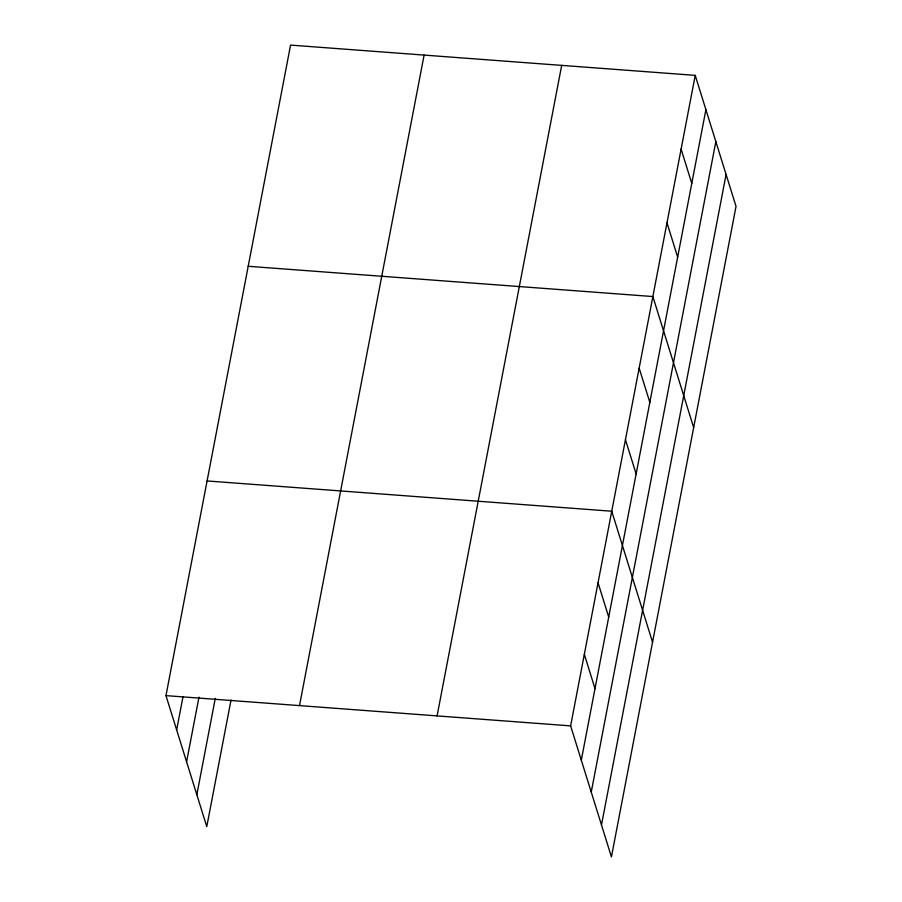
<?xml version="1.0" encoding="UTF-8"?>
<svg xmlns="http://www.w3.org/2000/svg" width="902" height="902" viewBox="0 0 902 902"><rect width="100%" height="100%" fill="white"/><g stroke="black" fill="none" stroke-linecap="round" stroke-linejoin="round"><path stroke-width="1.35" d="M231.025 700.031L206.772 826.627L165.968 695.622L290.568 45.1L695.228 75.373L736.032 206.378L611.432 856.9L570.628 725.884L695.228 75.373M176.645 729.898L182.971 696.874M186.59 761.818L198.981 697.145M196.828 794.707L215.285 698.385M299.509 705.612L424.109 55.09M437.087 715.895L561.687 65.384M581.305 760.172L705.905 109.649M591.25 792.091L715.85 141.569M601.487 824.98L726.087 174.458M248.208 266.282L652.868 296.544L693.672 427.559M207.088 480.946L611.748 511.22L652.552 642.224M165.968 695.622L570.628 725.884M681.1 149.101L691.778 183.377M666.984 222.828L677.661 257.104M639.157 368.106L649.835 402.382M625.447 439.657L636.124 473.945M598.037 582.771L608.715 617.058M584.327 654.333L595.004 688.609"/></g></svg>
